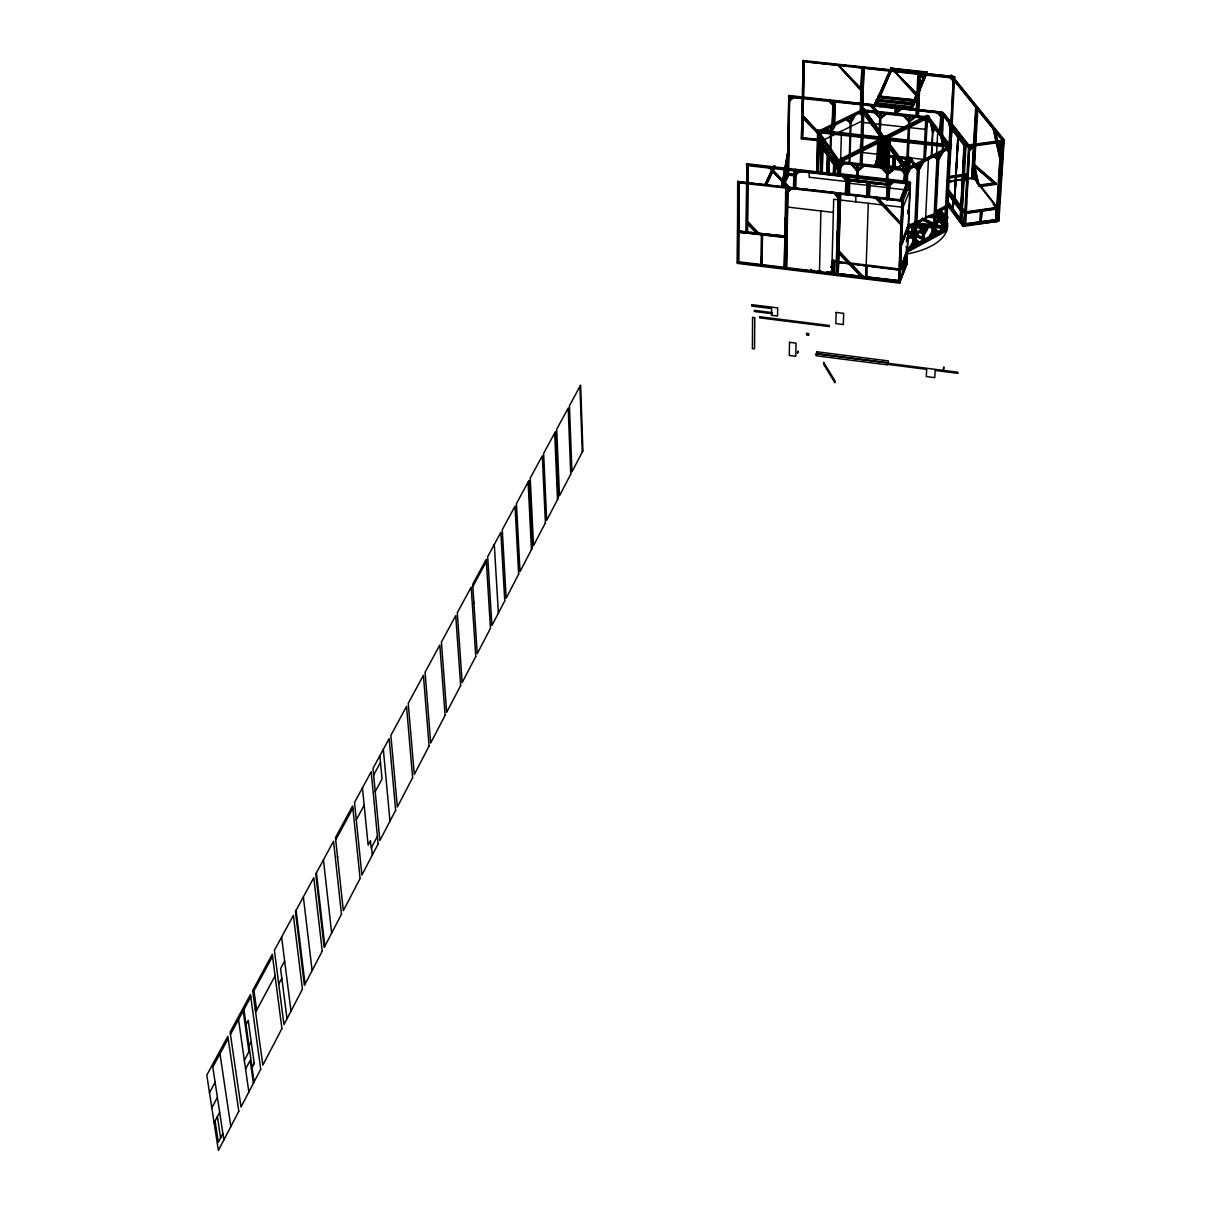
<?xml version="1.0" encoding="UTF-8"?>
<svg xmlns="http://www.w3.org/2000/svg" width="1211" height="1211" viewBox="0 0 1211 1211"><rect width="100%" height="100%" fill="white"/><g stroke="black" fill="none" stroke-linecap="round" stroke-linejoin="round"><path stroke-width="1.5" d="M746.143 231.452L746.839 163.742L910.46 182.467L906.872 264.24L899.622 283.162L737.423 263.392L737.681 181.65L903.391 200.072L899.909 282.42L898.547 282.254L901.907 201.707M738.044 180.939L737.423 263.392M746.476 232.618L746.703 191.156M909.279 183.361L910.127 184.193L746.491 165.468L746.839 163.742M747.232 231.573L747.944 164.893L747.565 232.754M761.219 257.398L760.811 265.254L761.431 234.238M773.814 166.119L764.928 184.799L773.814 166.119L775.146 166.27L766.291 184.965L775.146 166.27M783.335 186.373L788.709 175.186L788.724 174.233L783.35 185.404L781.943 185.238L781.928 186.206L783.335 186.373L789.057 152.465L787.65 152.298L781.943 185.222L787.634 153.676L789.057 152.465M785.349 217.223L784.274 268.115L785.772 187.508L785.667 194.926M786.544 212.5L786.635 206.203M940.886 134.149L942.219 112.199L788.815 95.487L787.317 175.02L794.734 175.867M787.695 169.661L787.634 174.369L785 179.818M787.755 165.907L787.922 154.645M788.058 145.259L788.815 95.487M787.695 188.477L786.499 268.388L788.043 187.766M793.462 187.872L794.083 170.176M794.583 188.401L795.218 169.283L794.87 171.008M795.703 188.129L796.323 170.433M817.985 140.688L801.47 138.841L803.181 60.55L954.662 76.656L947.108 217.284L944.989 217.874L948.652 147.848L949.818 148.332L946.124 218.374L944.989 217.874M801.47 138.841L802.454 100.331M802.59 92.929L803.181 60.55M802.151 171.977L794.87 170.494M804.21 61.64L802.515 138.024L804.21 61.64L803.165 61.519L952.497 78.049M817.016 132.408L817.682 130.061L879.928 136.994L879.307 139.341L817.016 132.408L817.682 130.061M816.714 172.628L817.576 133.134M817.062 173.128L817.894 132.468M817.819 169.691L818.439 141.49M818.136 172.431L818.924 136.707M818.469 172.931L819.347 133.437L817.925 133.619M820.574 172.386L821.209 144.593M821.225 143.579L821.346 138.523M820.922 172.885L821.542 145.093L822.98 144.896M821.24 172.643L821.845 146.168L822.905 146.031M819.484 272.127L820.891 210.971M822.133 173.052L822.632 147.591M821.618 145.169L822.693 145.017L821.603 145.835L833.743 163.318L835.59 163.046L833.758 162.637L833.456 174.399M822.299 172.492L822.875 147.924M826.916 174.445L827.401 154.191M827.189 172.946L827.658 153.858M827.431 173.279L827.87 154.872L828.945 154.72L828.506 173.128M827.991 174.293L828.445 155.886M828.218 174.626L828.672 156.219M828.899 174.551L829.308 158.036L833.592 164.196M830.201 149.437L830.746 127.17M830.943 149.059L831.503 126.792M832.139 124.506L833.001 101.3L832.82 108.823M832.396 125.747L832.578 118.224M833.213 124.627L834.107 100.422L833.773 102.057M833.789 112.699L833.94 107.052M834.273 124.748L835.151 101.527L834.576 124.097M833.516 173.93L833.804 162.728M833.864 174.445L834.152 163.243M834.303 157.127L834.182 162.213L835.62 162.017L835.711 158.626M831.76 273.61L833.698 199.255L903.088 207.323M832.139 270.825L833.668 263.196M832.805 260.91L832.623 273.807M834.969 173.279L835.106 167.754M832.714 270.356L832.941 261.727L834.288 261.879L833.804 274.367L834.288 261.879M835.302 174.248L835.545 164.908M833.501 270.583L833.758 260.622L833.728 261.818M887.012 138.993L884.499 137.812L881.623 138.19L881.033 140.612L882.168 141.097L839.632 162.546L837.361 161.563L837.376 160.548L879.928 139.129L883.334 140.521L886.815 139.886L908.023 168.556L907.978 169.57L905.071 169.979L883.969 140.279L905.071 169.979M837.482 175.141L837.83 162.168L839.284 161.971M837.845 175.656L838.194 162.683M838.527 161.033L838.466 163.076L906.479 170.812L951.104 147.666L951.225 145.638L888.284 138.629L887.966 140.309L950.907 147.333L951.483 144.957L888.571 137.948L887.996 139.295L950.953 146.304L951.483 144.957M836.453 266.223L837.407 230.832M837.664 221.522L838.421 193.593L835.938 274.397L836.256 273.671M839.026 174.308L839.647 162.486L838.466 163.076L817.319 132.756L817.364 130.727L879.64 137.66L879.595 138.675M839.284 175.701L839.662 161.532L882.198 140.082M837.422 271.945L837.528 268.221M840.146 174.429L840.767 162.622L840.404 175.595M840.631 161.093L841.448 131.151M840.373 194.577L838.179 274.67L840.691 193.866M845.369 193.488L846.171 176.14M846.474 194.381L847.322 175.247L846.989 176.973M847.079 183.663L847.185 179.97M847.624 193.745L848.427 176.397L847.988 191.187M848.29 195.122L848.76 179.379L868.332 181.62L867.803 197.378M849.108 163.682L850.47 117.482M849.85 163.318L851.212 117.119M849.411 195.259L849.698 180.878M855.738 201.813L855.935 195.107L859.583 195.531M856.434 180.257L857.206 164.484L857.085 168.253M856.677 181.438L856.843 175.792M857.555 180.378L858.327 164.605L852.09 164.635L856.767 169.54L852.408 163.939M857.797 181.574L858.327 164.605M860.158 112.85L861.838 67.771M860.733 102.965L861.611 75.173M860.794 109.913L860.824 108.914L863.625 108.536L883.909 137.025L881.063 137.418L860.794 109.913L862.232 108.718L882.486 137.221L880.352 134.33M839.329 66.015L861.233 88.433L860.915 90.416L838.148 65.243L861.188 89.811L839.42 66.605M861.248 111.109L862.928 66.893M860.415 148.272L860.537 144.548M861.657 106.795L861.778 103.086M860.31 164.015L861.975 111.821L860.87 111.367M862.353 109.384L863.943 67.998L862.641 108.763M861.036 163.652L862.747 110.458L820.422 131.227M863.625 108.536L883.909 137.025M862.05 165.635L863.791 111.579M866.531 197.605L867.015 182.876M868.075 196.576L868.711 181.665L888.359 183.921L887.754 199.694M868.181 197.423L868.711 181.665M866.198 264.937L868.302 203.281M869.226 196.076L869.816 182.816L869.301 197.56M874.66 105.569L874.69 104.585L876.128 104.736L892.068 68.982L876.098 105.735L876.128 104.736M874.796 104.358L875.114 102.723L912.307 106.765L912.261 107.764L874.796 104.358L875.114 102.723M876.31 100.952L876.34 99.953L913.745 103.344L876.628 99.317L876.31 100.952L913.427 104.979L913.745 103.344M877.824 97.561L877.854 96.562L915.168 99.938L878.142 95.926L877.824 97.561L914.865 101.573L915.168 99.938M876.84 166.861L877.718 142.474M877.127 166.179L877.4 158.686M877.597 153.055L878.066 139.931M877.884 152.374L878.369 139.265M878.293 152.995L878.55 145.441M878.823 137.887L880.003 112.684M877.945 166.982L878.853 142.065L881.896 143.352L882.925 141.838L883.379 143.519L886.588 143.08M879.322 149.195L879.595 141.687M879.897 140.143L881.093 112.805M879.095 166.936L880.73 142.156L881.865 142.641L880.972 167.042M881.063 137.418L860.824 108.914M880.23 167.421L881.865 142.641M881.623 138.19L881.033 139.961L886.21 140.537L886.8 138.765L886.21 140.537M881.275 166.573L882.319 138.478M886.634 142.065L882.592 142.61L877.46 140.037M882.607 158.384L883.091 145.275M882.698 166.391L883.53 143.897M883.091 167.285L884 142.883L883.455 167.784M884.499 137.812L887.391 139.386M878.565 138.796L877.581 141.066L880.064 137.948L884.878 137.297L884.832 138.311L880.897 138.659M885.211 136.525L878.777 136.994M885.68 137.221L885.71 136.207L926.945 115.454L929.2 116.392L929.155 117.391L887.951 138.175L885.68 137.221L928.065 115.923L951.165 146.652L906.524 169.782L838.496 162.062L817.334 131.742L862.202 109.732M884.878 167.587L885.423 142.686M890.13 145.441L886.815 139.886M886.815 137.706L886.846 136.692M885.937 167.103L886.709 146.243M886.285 167.406L887.148 144.866M886.134 185.555L887.073 167.875L886.437 184.859M887.951 138.175L887.996 137.161L929.2 116.392M927.036 72.009L926.778 73.25L890.418 69.375L890.69 68.149L927.036 72.009L926.96 73.674M887.073 167.587L887.86 146.97M890.418 69.375L875.417 103.874M887.269 168.041L888.057 147.409M888.571 137.948L887.966 140.309M886.467 199.921L887.179 184.814M887.557 167.36L888.284 148.605M886.619 199.558L888.42 151.678M887.269 192.534L887.92 168.692M887.708 142.202L889.192 142.368L889.222 141.339L887.754 141.187M888.374 168.162L889.177 147.53M887.602 200.042L888.359 183.921M888.662 167.481L889.676 141.218L888.571 141.097L889.389 141.899M888.95 166.815L889.964 140.552M887.951 199.043L888.662 180.711M890.357 138.69L885.226 136.132M889.116 198.437L890.055 181.166L886.285 180.727M892.583 167.194L892.961 157.763M894.672 114.379L895.171 108.082L903.527 108.99M896.201 107.189L895.883 108.823L896.307 107.204M893.657 167.315L894.112 156.007M895.762 114.5L896.019 107.84M894.732 167.436L895.186 156.128M896.836 114.621L897.351 108.309L897.124 113.97M895.005 166.785L895.383 157.354M899.289 270.068L898.532 282.027M899.44 266.344L900.469 242.064M900.621 238.325L901.65 214.059M901.801 210.32L902.195 200.981M899.622 273.595L899.258 281.921L905.661 265.254L906.161 253.659M899.622 283.162L903.255 200.436M904.012 181.741L904.768 169.873L904.208 182.891M909.431 224.005L901.287 243.774L902.089 243.865L909.431 224.005L908.644 223.914L901.332 242.548L902.134 242.654M905.132 181.862L905.889 170.009L907.054 170.509L906.585 181.665M905.344 183.028L906.57 168.753L885.392 140.082L885.362 141.097L886.785 140.915M906.509 166.376L908.916 115.847M906.085 182.634L906.252 178.91M906.782 165.71L907.1 158.323M907.705 169.525L910.021 115.968M910.445 108.475L910.4 109.474L925.598 72.539L910.445 108.475L911.898 108.642L927.005 72.69L890.69 68.149M909.158 168.178L909.491 158.702L914.002 165.15L914.971 164.302L910.445 157.869L888.647 155.462M907.251 183.133L907.811 170.115M908.568 169.162L909.037 158.49M908.765 181.544L901.362 200.602L908.765 181.544L907.402 181.393L899.985 200.436L907.372 182.104M909.416 167.118L909.733 159.701M911.898 108.642L911.853 109.626L927.005 72.69M911.989 108.415L912.307 106.765M905.813 253.16L905.283 265.209L906.449 265.345L910.172 183.164L746.491 164.439M906.479 241.579L906.645 237.871M907.69 213.757L907.856 210.048M908.75 189.627L908.992 184.072M909.4 167.406L909.794 158.474M910.566 157.945L914.971 164.302L912.246 166.679M913.427 104.979L913.472 103.979M914.865 101.573L914.91 100.574M916.046 115.257L917.877 74.371M911.595 233.496L911.974 224.974M911.58 236.917L914.138 240.141L910.43 236.402L914.199 238.734L913.049 238.234M917.015 117.225L919.24 72.887L918.937 74.477M917.363 114.742L917.529 111.018M912.822 225.352L912.443 233.874L913.412 233.345L913.79 224.822M918.074 117.346L920.254 73.977L919.664 86.98M912.731 245.439L913.155 235.903L914.305 236.402M913.079 234.979L913.124 233.98L908.28 236.599M918.332 116.71L919.497 90.704M913.457 245.046L913.684 240.278M914.063 234.45L914.108 233.451L922.812 228.743M913.866 245.954L917.59 163.954L918.755 164.439L915.062 245.47L913.911 244.97M914.82 240.792L915.032 236.009M915.592 223.838L916.197 210.653M916.788 197.469L917.393 184.284M918.165 167.33L918.332 163.561L919.497 164.06L915.788 245.076L914.653 244.561M914.865 239.733L917.847 233.526M920.103 232.149L920.148 231.15L921.283 231.664L923.811 234.873L920.103 232.149L921.238 232.648L927.459 229.273L926.37 227.789M923.766 161.366L925.764 118.375L926.869 118.496L947.138 144.578M924.644 147.621L924.992 140.143M925.779 123.325L926.037 117.724M922.328 218.358L923.826 219.221L907.175 227.562M924.886 160.685L926.915 117.482L949.439 146.455L905.934 168.98L841.509 161.668M926.945 115.454L926.884 116.468L929.155 117.391M925.31 160.109L927.248 118.981L928.64 118.784M923.403 234.041L922.494 238.204L922.843 230.65L923.993 231.165L923.63 238.718L924.72 230.771M923.917 230.241L923.963 229.242L913.987 224.852M924.856 217.995L924.614 218.631M924.886 229.712L924.932 228.728L916.621 225.064M925.613 218.389L928.534 157.279M924.886 240.399L925.9 238.885L924.886 240.399L916.288 236.584M931.244 157.627L932.773 126.095M931.713 156.264L933.151 126.58M929.745 226.926L929.791 225.942L930.926 226.442L933.424 229.651L929.745 226.926L930.881 227.426L937.057 224.08L937.117 223.096M937.208 153.782L933.136 235.449L932.001 234.949L932.47 225.443M932.394 224.519L932.455 223.535L923.796 228.213M936.587 154.039L937.708 131.378M932.879 231.392L933.03 228.213M934.105 230.317L934.377 224.701M934.937 213.439L935.603 200.299M936.164 189.052L936.724 177.79M937.375 164.666L937.844 155.28M938.374 154.266L934.332 234.964L933.181 234.465M939.812 134.027L940.826 113.728L942.173 113.198L788.482 97.107L803.287 98.061M940.16 131.53L941.083 113.077M940.75 134.209L941.825 112.911L943.202 112.714L969.209 145.592L964.607 226.169L957.962 217.299M941.114 134.693L942.143 114.379L943.536 114.197L942.415 136.343M937.874 211.092L937.783 221.053L939.161 220.856L939.569 212.969M937.783 221.053L938.253 211.592L939.645 211.395M942.037 135.859L942.4 128.487M942.779 121.1L943.066 115.56M969.148 146.607L943.202 112.714M942.355 150.346L942.93 139.159M942.748 150.845L943.308 139.659L944.731 139.462M939.675 221.552L939.721 220.569L940.811 222.052L939.675 221.552L942.491 220.024M940.705 217.813L941.083 210.351M941.083 213.333L941.129 212.349L939.736 212.546L938.071 215.286L941.083 213.333L939.691 213.53L937.526 210.623M1002.723 141.006L950.226 75.566L951.574 75.385L1004.207 139.795L998.893 221.219L963.214 226.366L947.744 205.688M942.794 227.168L943.187 219.645L944.338 220.145L943.944 227.668L942.794 227.168L946.351 227.471L946.79 218.964L944.943 218.858L944.489 227.365M943.43 220.614L943.142 226.26L944.535 226.048M943.52 226.775L943.914 219.252L945.049 219.751L944.656 227.274M941.825 112.911L967.786 145.789L1004.131 140.809L951.574 75.385M944.55 219.07L944.595 218.086L935.997 222.733M945.064 217.677L939.812 209.518M949 146.788L950.166 124.536L951.558 124.355L951.362 128.139M945.428 215.119L945.806 207.762M945.806 215.634L946.487 202.752M947.017 192.549L947.698 179.637M948.228 169.585L948.909 156.688M949.469 145.426L950.544 125.021L951.937 124.839M948.818 165.877L949.015 162.168M949.893 145.456L950.484 134.33M965.122 144.896L950.832 127.745L964.365 146.001M950.953 122.811L953.208 80.002M945.624 227.865L946.079 219.358M950.014 144.518L950.211 140.794M951.195 122.19L953.36 81.243L949.53 77.095M946.397 223.051L946.669 217.753L946.608 226.775L943.944 227.668M947.214 207.55L947.108 217.284M947.592 200.193L948.228 184.95M948.818 176.261L949.5 160.806M950.029 154.145L951.861 129.153M951.377 130.516L946.124 218.374M951.483 128.654L951.528 127.655M933.651 227.335L946.593 228.849L947.153 226.472L936.073 225.17M906.206 251.252L946.79 229.121L946.896 227.168L935.815 225.867M947.35 218.661L947.396 217.677L928.882 215.528M947.153 226.472L946.593 228.849M931.002 215.043L947.653 216.981L947.607 217.965L947.093 219.358L926.718 216.981M952.906 199.8L952.436 208.655L953.632 199.694M954.086 200.299L952.89 209.261L954.192 198.528M955.751 183.89L954.207 199.876L958.355 136.313M956.069 178.305L956.841 161.366M957.28 155.947L958.219 136.147L954.768 199.603M964.35 142.504L959.96 220.962L961.337 220.765L961.761 213.287M962.018 200.118L962.442 192.64M963.169 179.561L963.699 170.206M964.44 157.127L964.955 147.772M962.185 205.825L962.912 192.746M963.335 185.268L964.183 170.327M964.607 162.864L965.439 147.924M966.045 144.684L961.731 221.28L960.338 221.477L964.743 143.004L966.151 142.807M964.395 179.152L964.577 175.943M964.819 179.955L965.152 174.187L948.818 176.473M965.318 180.606L965.651 174.838L949.303 177.124M963.214 226.366L947.804 204.72M995.805 220.508L1001.073 141.49L1002.663 142.02L967.74 146.803L967.786 145.789M963.623 224.852L964.562 212.061L997.38 207.384L974.25 177.669L949.152 181.166M964.092 225.473L968.679 144.926L1003.737 140.309L1003.374 145.85M964.35 224.746L964.546 221.356M964.819 225.367L964.607 223.838L996.153 219.706L964.879 224.202M965.712 214.998L966.469 201.904M966.787 196.288L967.65 181.332M967.967 175.716L968.83 160.76M969.148 155.144L969.678 145.789L965.697 225.034L965.182 224.353M971.616 177.699L975.688 107.84L977.065 107.658M971.949 179.213L976.127 107.325L977.519 107.128L976.081 108.309M972.433 177.835L976.46 108.793L977.837 108.612L973.689 179.516M973.084 175.625L973.311 171.856M974.189 156.749L974.643 149.195M975.415 135.98L975.854 128.427M976.626 115.212L976.959 109.55M973.296 179.031L973.811 170.448M974.25 162.895L975.127 147.787M975.46 142.126L976.354 127.019M976.687 121.357L977.353 110.004M974.189 178.819L974.25 177.669M974.446 179.167L974.522 178.002L948.41 181.665M980.622 210.941L980.244 221.991L980.622 210.941L997.304 208.549M981.44 217.889L981.879 210.759L981.213 221.446M980.002 186.615L995.926 184.375L995.472 182.77L973.765 164.121M995.926 184.375L995.427 182.77L979.563 184.995M995.669 220.341L996.441 208.489L996.078 220.871M997.031 217.374L997.243 213.999M998.258 201.102L998.5 197.363M999.469 182.422L999.711 178.698M1000.664 163.757L1000.907 160.019M1001.875 145.093L1002.193 140.34M950.226 75.566L1002.799 139.992L997.501 221.431L965.909 225.216M999.272 208.655L998.954 220.251L963.26 225.382M999.635 203.115L1000.483 190.188M1000.846 184.647L1001.679 171.72M1002.042 166.179L1002.89 153.237M839.117 251.313L838.769 253.462L861.975 277.576L863.867 277.031L839.117 251.313L863.564 277.773L863.867 277.031M817.985 133.831L802.878 117.921L803.211 115.968L818.424 131.984M756.254 233.027L747.278 223.778L747.626 221.674L759.297 233.678M874.72 166.21L877.581 155.977M874.736 166.8L877.566 156.688M876.022 166.361L877.445 161.245M899.243 168.284L899.501 167.406L895.02 167.042M947.653 216.981L947.138 218.374L928.61 216.209M950.332 154.569L949.53 153.827M903.709 258.564L905.722 253.356M900.303 268.448L903.648 259.775M900.469 269.084L907.175 251.721L906.388 251.631M917.666 224.474L930.275 225.216M900.424 270.28L907.115 252.917L905.964 252.781M902.089 243.865L909.37 225.216M900.954 223.429L877.793 197.999L900.954 223.429L900.893 224.868L875.871 198.543L877.491 198.725L875.871 198.543M940.962 115.439L938.51 112.805M942.219 112.199L788.482 96.123M940.886 116.846L936.966 112.638M910.46 182.467L903.103 200.799L737.681 181.65M903.345 201.117L737.681 182.679L745.552 182.846M953.42 79.835L951.044 77.262M954.662 76.656L802.878 61.155M902.937 207.686L910.006 190.006M866.97 276.789L867.197 266.269M865.623 276.623L865.835 266.102M904.662 172.295L902.089 169.57M904.602 173.748L900.5 169.389M925.855 121.509L921.904 117.27M892.734 181.468L889.661 184.284L889.964 183.588M894.339 181.65L889.616 185.737L889.903 185.041M893.037 168.541L887.754 173.067L891.78 169.51M914.683 116.483L909.824 120.237M916.227 116.65L909.764 121.66M908.674 121.539L902.71 115.166M908.734 120.131L904.254 115.333M922.843 74.249L919.982 76.914L922.843 74.249L954.616 77.64L953.299 78.14M889.192 142.368L890.161 140.098M868.332 181.62L848.76 179.379M899.894 108.596L897.245 110.655M833.637 264.18L832.229 267.51L830.731 267.328M831.306 270.628L833.44 265.648M832.335 271.93L826.886 271.839M831.473 264.664L833.607 259.699M832.941 261.727L899.622 270.189M879.307 139.341L879.882 138.009M885.741 113.304L880.927 117.073M887.285 113.471L880.881 118.481M879.852 116.952L875.356 112.169M879.792 118.36L873.812 112.002M895.459 71.979L917.257 94.473L894.233 71.207L915.652 95.094M810.764 269.296L812.006 270.038M839.586 192.7L837.028 275.533L837.376 273.807L899.955 281.421L899.667 282.163L737.423 262.409L737.771 261.682L835.529 273.58M846.095 178.562L845.778 179.258L843.507 175.837M846.05 180L845.747 180.711L841.902 175.656M876.87 111.442L872.238 105.584L878.384 112.108M875.447 102.874L890.66 68.83M863.958 114.712L868.181 111.382M866.652 111.215L864.003 113.289M871.95 106.22L870.421 106.053L876.643 112.653M796.248 174.293L795.915 174.989L800.547 170.918M798.957 170.736L795.945 173.536L796.278 172.84M786.923 186.6L785.379 269.236L785.712 268.509L782.018 268.055M784.244 180.454L787.65 173.415L793.205 174.051M803.211 115.968L818.121 132.604M802.878 117.921L818.288 133.21M747.626 221.674L757.647 233.057M747.278 223.778L747.626 223.081L756.603 232.315M787.135 187.251L768.788 167.118L788.194 186.903M377.393 836.286L371.202 848.124L370.475 840.676L368.129 845.142L362.452 787.846M222.9 1133.557L218.358 1142.245L215.089 1121.008M254.159 1063.046L251.994 1067.163L243.926 1009.58M214.135 1122.809L219.675 1112.334M245.576 1069.041L250.162 1060.336L253.387 1083.285M321.808 926.748L322.459 925.537M249.027 1045.956L251.207 1041.854M244.35 1060.397L248.951 1051.693L243.229 1010.882M211.834 1107.853L217.405 1097.378M278.742 984.013L281.815 978.216M284.646 961.004L280.589 968.588L287.007 1018.769M375.213 791.691L382.04 778.915L379.876 755.679M246.015 1024.491L248.21 1020.373L254.219 1063.455L252.055 1067.572L254.068 1081.968M209.503 1092.761L215.119 1082.301M356.291 819.892L364.178 805.194M337.445 856.132L337.627 857.812M473.849 601.852L473.955 603.441M255.294 1009.868L256.338 1007.915M255.597 1012.184L275.064 975.839M272.551 956.418L253.992 990.704L256.656 1010.216M228.198 1038.66L212.803 1067.088L223.868 1139.945M230.468 1034.451L250.768 996.925M335.704 839.965L352.885 808.206M472.835 586.502L472.699 584.323L486.216 559.361L490.455 628.297L477.24 653.683L472.835 586.518L486.353 561.526M373.624 775.116L380.496 762.385M942.113 151.239L937.647 159.186L938.813 159.685L943.278 151.723M914.926 238.34L916.757 235.07L915.622 234.571M914.108 240.747L910.793 246.666L911.928 247.18L915.244 241.261M924.614 233.087L926.43 229.833L925.295 229.333M924.538 234.48L927.459 229.273M934.226 227.88L936.042 224.625M930.109 236.145L933.393 230.272L934.544 230.771L931.244 236.66M934.15 229.273L937.057 224.08M941.371 230.014L944.656 224.156M942.521 230.514L945.806 224.656M820.407 135.072L821.875 132.468M831.397 131.091L834.697 125.233L833.577 124.763M831.351 132.514L835.741 124.718M851.076 121.403L854.36 115.575M851.03 122.811L855.39 115.06M907.705 172.537L909.582 169.207L908.417 168.707L908.78 159.352L910.596 158.444M907.644 173.99L910.642 168.647M834.046 167.572L835.666 165.423M927.126 121.342L928.126 120.116M927.066 122.765L930.063 120.616M932.939 130.879L934.771 128.669M932.879 132.302L935.316 129.365M943.097 143.973L944.958 141.778M943.853 144.442L946.926 142.292M965.667 144.185L963.971 145.502L961.216 207.096M938.131 213.908L939.146 212.803M975.93 179.44L973.084 166.664L974.522 165.105L979.033 185.328M969.542 148.181L971.298 146.364M970.072 148.847L972.705 146.122M971.57 147.424L973.689 145.244L974.219 145.91L969.996 150.285L969.466 149.604M974.189 166.149L994.519 183.618L995.427 182.77M913.821 164.514L914.774 163.667L915.94 164.575M912.05 166.043L914.774 163.667M912.564 166.724L915.758 163.939M895.671 169.404L909.643 157.279L910.748 158.293L909.643 157.279M897.169 168.798L901.362 165.15M904.148 162.728L908.341 159.08M888.223 156.915L908.25 159.171L909.067 157.763M898.078 168.617L910.642 157.702M909.355 159.519L898.592 168.162M924.341 74.416L919.921 78.306L924.084 75.021M906.312 249.103L945.155 227.956M906.252 250.268L946.851 228.152L937.617 227.062M913.896 235.509L910.4 237.401L911.535 237.901L917.802 234.51M908.371 238.658L945.655 218.464M940.811 222.052L945.609 219.448M905.964 252.917L946.654 230.832M933.409 223.021L942.9 217.889M906.948 238.461L915.244 233.965L908.386 230.923M916.697 233.178L934.559 223.52L922.555 218.268M908.765 225.73L914.941 222.415L916.091 222.93M917.469 221.643L920.693 219.902M908.129 227.668L923.826 219.221M908.099 227.804L946.245 207.293M907.75 228.425L925.673 218.782M908.159 228.803L912.973 226.215M907.569 169.146L934.332 155.28M942.703 150.936L950.817 147.288M837.361 161.563L881.063 139.598M885.831 137.812L884.348 137.66M838.496 162.062L839.677 161.472M888.465 136.873L906.6 127.73M919.785 121.085L928.02 116.922L864.079 109.929M823.647 139.946L862.414 120.782M819.756 132.574L818.999 132.938L838.617 161.018M822.375 131.288L862.701 111.457M944.822 226.457L946.608 226.775M963.684 223.687L948.016 201.707M964.138 224.504L997.576 220.447M973.735 223.687L977.413 223.157M990.295 221.31L993.974 220.78M939.433 215.709L940.826 215.497M997.652 207.732L964.834 212.425L947.835 189.9M964.486 213.242L977.247 211.425M997.576 208.913L964.758 213.605L948.395 192.019L947.153 192.201L960.701 210.169M939.221 219.872L940.599 219.675M942.612 224.489L944.005 224.292M943.142 225.216L944.55 225.019M978.291 185.904L995.987 183.421M979.502 185.964L995.412 183.724M954.435 198.12L957.78 136.661M974.522 165.105L973.16 165.286L977.262 183.678M973.084 166.664L974.446 166.482L978.518 184.723M954.207 176.67L959.657 175.913M964.077 175.292L965.591 175.807L949.257 178.078M948.516 182.24L952.134 181.726M839.223 164.378L837.77 164.59L836.998 160.972L838.436 160.775M839.178 165.831L836.165 166.149L834.001 169.01L835.454 168.813L837.618 165.937L836.483 160.246L837.936 160.049M839.147 167.088L837.694 167.285L817.819 138.675L819.241 138.478L838.103 165.574M839.117 168.102L837.664 168.299L817.788 139.674M905.117 168.95L908.023 168.556M822.526 148.711L821.103 148.892L819.726 142.474L821.149 142.277M822.496 150.134L821.073 150.331L819.241 141.763L820.664 141.566M882.607 142.202L889.071 141.324M827.643 154.524L828.718 154.387M835.408 156.416L833.955 156.613L833.819 161.714L835.272 161.517M1002.799 139.992L1004.207 139.795M968.618 145.941L979.79 144.412M983.514 143.897L996.547 142.111M943.157 113.713L941.764 113.91L967.74 146.803M820.165 134.588L817.879 136.01L819.302 135.814M950.65 123.204L949.257 123.386L950.029 126.898L951.437 126.716M881.108 136.404L883.954 136.01M950.166 76.55L951.528 76.369M808.766 62.124L816.229 62.911M819.953 63.32L838.633 65.303M842.356 65.697L849.819 66.484M853.558 66.893L861.021 67.68M864.775 68.073L885.408 70.268M889.162 70.677L907.932 72.675M911.686 73.069L919.194 73.871M881.805 97.319L915.122 100.937M876.597 100.316L889.585 101.724M893.294 102.133L900.712 102.935M904.42 103.344L911.838 104.146M874.826 103.359L912.034 107.416M882.516 104.524L889.949 105.342M893.673 105.751L901.105 106.553M904.829 106.962L912.261 107.764M806.904 98.454L814.155 99.241M817.773 99.635L825.024 100.422M828.642 100.816L870.664 105.402M876.143 106.008L881.623 106.598M885.286 106.992L892.598 107.794M907.206 109.384L914.562 110.186M918.241 110.595L936.648 112.608M864.578 110.655L925.083 117.285M892.25 114.016L896.004 114.439M864.548 111.669L921.374 117.891M862.353 122.402L904.405 127.034M908.068 127.443L926.354 129.456M817.652 131.076L821.315 131.484M828.642 132.302L832.305 132.71M817.047 131.393L879.353 138.326M817.334 131.742L819.03 131.923M824.661 132.559L830.156 133.165M835.651 133.785L841.145 134.391M846.64 135.011L852.135 135.617M857.63 136.222L863.125 136.843M868.605 137.448L874.1 138.069M888.253 139.643L895.656 140.461M901.196 141.082L906.751 141.702M912.307 142.323L917.862 142.943M923.403 143.564L928.958 144.17M934.514 144.79L938.207 145.214M943.763 145.82L951.165 146.652M949.394 147.47L951.104 147.666L944.171 138.75M877.778 140.597L878.883 140.718M818.288 139.129L801.485 137.903L818 139.749M801.773 138.221L818.273 140.067M861.399 152.404L878.232 154.297M881.563 154.675L885.226 155.084M909.809 157.854L924.932 159.549M888.692 156.022L896.155 156.87M899.894 157.294L907.357 158.126M888.163 156.355L908.25 159.171M887.572 165.65L898.713 167.466M875.19 165.165L876.492 165.317M888.723 166.724L897.745 168.314L894.172 167.905M875.038 165.725L876.31 165.317M841.478 162.698L848.85 163.53M861.732 164.999L869.089 165.831M872.768 166.255L880.125 167.088M883.818 167.496L891.175 168.344M894.853 168.753L900.378 169.373M839.344 173.657L905.419 181.211M746.839 164.772L756.133 165.831M759.857 166.255L767.305 167.118M771.013 167.542L776.599 168.178M780.323 168.601L787.755 169.449M802.636 171.16L810.083 172.007M847.291 176.261L862.141 177.972M865.85 178.395L873.282 179.243M876.991 179.667L882.562 180.303M846.989 176.518L809.266 172.204L809.175 177.26L846.852 181.574M768.44 167.799L770.363 167.3L791.131 188.901M868.559 182.013L888.208 184.269M787.332 174.066L792.887 174.702M789.481 174.581L793.19 175.005M848.502 183.149L868.075 185.389M868.454 185.434L888.072 187.69M888.39 187.902L908.068 190.157M790.647 187.554L798.11 188.416M801.833 188.84L807.434 189.491M811.173 189.93L818.636 190.793M822.36 191.217L839.147 193.17M842.886 193.593L850.349 194.456M863.231 195.955L870.527 196.803M874.191 197.211L881.487 198.059M885.135 198.483L892.431 199.331M896.079 199.754L899.728 200.178M749.321 183.285L754.953 183.936M758.722 184.36L766.23 185.238M769.999 185.677L777.507 186.539M781.277 186.978L786.908 187.629M790.541 188.053L797.807 188.901M801.425 189.31L808.691 190.157M812.324 190.581L817.773 191.202M821.406 191.626L828.657 192.473M832.29 192.882L837.74 193.518M843.31 194.169L848.941 194.82M852.695 195.243L860.188 196.121M863.943 196.56L869.574 197.211M873.328 197.635L880.836 198.513M884.59 198.937L892.098 199.815M895.837 200.254L901.468 200.905M926.99 216.285L930.684 216.724M936.239 217.374L941.795 218.01M786.62 206.96L833.35 212.425M918.195 223.081L930.532 224.519M915.213 224.186L930.003 225.912M933.696 226.351L946.639 227.865M917.287 224.686L922.827 225.322M917.015 225.382L928.11 226.684M945.11 228.924L946.79 229.121M739.739 231.044L747.172 231.937M750.881 232.376L756.451 233.042M760.175 233.481L776.887 235.479M780.611 235.933L786.181 236.599M746.354 232.436L738.634 232.285L785.061 237.068L781.367 236.629M750.048 232.89L755.573 233.541M759.252 233.98L766.624 234.858M770.317 235.312L777.689 236.19M737.877 231.937L786.166 237.704M902.937 261.621L903.724 261.712L903.255 272.611L902.467 272.505L903.194 260.955L903.981 261.046L903.512 271.945L902.725 271.854M905.798 263.105L906.918 263.241L900.106 280.831L899.319 280.725L906.494 264.165M905.51 263.847L906.63 263.968M905.434 264.831L906.585 264.967M832.093 260.819L899.682 268.978M839.238 262.484L842.901 262.923M846.565 263.362L853.906 264.255M857.585 264.694L899.773 269.796M830.761 266.329L832.245 266.511M830.973 266.768L832.457 266.95M817.592 270.719L821.3 271.158M741.465 262.62L746.99 263.302M750.684 263.741L758.056 264.649M761.749 265.088L778.34 267.116M782.034 267.555L785.712 268.009M791.343 268.691L796.974 269.387M800.728 269.841L817.607 271.9M821.24 272.339L828.263 273.186M898.698 281.86L900.061 282.027M741.465 263.12L746.99 263.786M750.684 264.24L758.056 265.133M761.734 265.587L778.34 267.601M791.237 269.175L796.777 269.856M800.456 270.31L807.843 271.203M811.521 271.658L828.127 273.671M831.806 274.125L837.497 274.821M841.024 275.245L846.746 275.941M850.228 276.365L857.585 277.258M863.11 277.924L867.106 278.424M870.467 278.833L878.202 279.771M881.502 280.18L887.451 280.891M890.706 281.3L896.7 282.027M772.255 312.62L754.317 310.379L754.317 311.484L772.24 313.74M916.258 164.62L915.471 164.984M948.531 150.255L949.696 150.739L948.107 149.225M937.95 153.403L939.1 153.888L935.043 234.571L933.908 234.071M934.059 155.417L938.147 158.626L935.043 156.325M885.71 136.207L887.996 137.161M884.878 137.297L888.707 138.917M877.445 140.446L882.592 142.61M922.555 161.381L923.721 161.865L919.225 169.873L918.074 169.373M914.411 165.604L918.559 168.813L915.395 166.497M945.564 206.93L946.714 207.429L936.133 213.106L934.983 212.621M837.376 160.548L839.662 161.532M945.201 226.972L946.351 227.471M921.586 218.782L933.59 224.035M925.931 220.75L932.788 223.747M921.541 219.766L931.834 224.277M932.349 227.759L933.499 228.274L931.91 226.866M914.895 223.414L916.046 223.914M913.261 224.58L919.906 227.517M910.627 224.383L922.252 229.5M907.009 230.514L925.9 238.885M907.402 231.452L914.275 234.495L914.229 235.479L907.357 232.436M916.333 235.6L924.932 239.415M906.963 231.498L913.836 234.54M917.272 236.054L922.419 238.34M907.705 232.769L912.867 235.055M907.357 248.543L908.492 249.057L905.858 246.817M782.291 184.526L783.35 185.389M974.28 164.772L995.942 183.421M973.689 165.498L994.519 183.618M922.267 232.088L923.872 233.481L921.132 231.589M998.575 141.838L1001.452 144.548L999.12 142.504M827.552 128.744L830.64 131.469M826.492 129.259L830.61 132.892M847.306 119.026L850.334 121.766M846.262 119.541L850.304 123.174M860.249 112.668L861.899 114.182M859.204 113.183L861.854 115.59M768.788 167.118L786.227 185.253M840.358 254.068L862.277 276.835M917.771 221.174L919.755 223.263L919.21 224.656L917.227 222.567M917.499 221.87L919.482 223.959M876.174 197.817L901.181 224.141M870.709 105.418L876.915 112.017M895.519 72.584L915.925 94.488M1001.073 141.49L996.532 220.599L996.002 219.918M1000.816 145.305L1001.361 145.971L997.092 142.035L997.622 142.701M950.832 127.745L965.061 145.91M927.974 117.936L934.922 126.852M973.811 178.108L996.638 207.49M993.141 204.25L995.427 207.187M965.152 174.187L968.815 178.925M964.304 175.035L967.453 179.107M964.244 175.989L967.392 180.076M947.426 188.326L959.702 204.568M961.943 207.535L965.288 211.955M960.49 206.127L947.547 190.006L960.898 207.702M947.502 190.99L960.853 208.686M950.605 195.698L955.131 201.692M948.243 194.365L960.656 210.85M947.305 201.798L964.652 225.185M948.334 204.417L951.604 208.807M909.628 159.277L914.002 165.15M940.826 211.94L944.005 216.239M939.418 211.077L943.369 217.465L938.374 210.699M892.356 148.453L904.632 165.044M900.954 162.229L903.179 165.256M905.934 168.98L906.524 169.782M934.998 212.061L938.222 216.451M941.462 220.826L943.611 223.763M938.555 218.964L944.05 226.457M936.3 216.951L944.005 227.426M937.042 217.647L943.445 226.442M819.045 131.923L838.633 159.988M822.36 144.003L835.984 163.591M822.693 145.017L825.72 149.362M822.708 148.544L833.728 164.408M818.818 142.353L820.846 145.305M836.211 167.436L838.33 170.494M822.617 148.393L827.643 155.629M995.2 129.865L1000.77 154.614M996.244 136.328L999.453 150.603M993.807 130.061L1000.952 161.88M993.247 129.365L1000.861 163.303M948.713 122.705L949.969 128.321M941.28 137.04L942.703 143.488M940.735 136.343L942.627 144.911M931.153 124.006L932.561 130.394M930.623 123.325L932.5 131.817M942.718 219.615L943.339 222.43M939.781 217.299L940.826 222.067M937.072 211.97L937.692 214.771M217.39 1116.663L220.629 1137.901M219.993 1053.827L230.832 1126.563M238.537 1019.541L248.845 1092.004M281.618 937.042L290.988 1011.124M296.105 910.309L305.066 984.119M303.356 896.912L312.12 970.571M316.419 872.798L324.82 946.2M323.443 859.84L331.647 933.075M371.55 847.473L372.292 855.087M383.327 749.291L389.972 821.164M494.3 544.435L498.357 613.129M528.102 482.039L531.462 549.612M554.699 432.963L557.514 499.583M579.933 386.385L582.264 452.097M947.441 222.415A66.847 32.288 1.7 0 1 906.403 254.098M940.236 210.199A66.847 32.288 1.7 0 1 943.717 214.12M738.801 182.816L738.528 262.545L739.164 182.104L738.801 182.816M751.804 304.672L751.804 306.08L771.634 308.563L771.558 315.314L777.568 316.071L777.674 307.897L751.804 304.672M752.591 317.418L752.379 348.601L754.544 348.874L754.786 317.706L752.591 317.418M759.66 316.737L759.66 317.857L829.247 326.592L829.278 325.487L759.66 316.737M762.188 235.101L761.916 265.391L762.536 234.374L762.188 235.101M789.542 97.228L788.376 174.187L789.542 97.228M789.496 342.319L789.284 355.474L795.794 356.306L796.021 343.137L789.496 342.319M806.632 333.388L806.602 335.023L808.751 335.296L808.781 333.661L806.632 333.388M816.108 353.824L816.063 355.746L887.512 364.874L887.587 362.952L816.108 353.824M816.956 351.796L816.91 353.703L888.268 362.831L888.359 360.908L816.956 351.796M821.694 139.023L821.573 144.079L822.996 143.882L823.117 138.826L821.694 139.023M823.722 362.437L823.677 364.344L834.939 382.767L834.985 380.859L823.722 362.437M836.15 312.438L835.847 323.594L843.34 324.533L843.658 313.377L836.15 312.438M887.512 363.255L887.466 364.329L926.672 369.355L926.324 376.576L934.771 377.65L935.149 370.43L957.856 373.336L957.916 372.246L943.611 370.415L943.793 366.963L943.202 370.369L887.512 363.255M941.704 215.225L941.658 216.209L943.051 216.012L943.112 215.028L941.704 215.225M957.992 137.903L954.631 199.391L957.992 137.903M798.079 351.281L797.565 352.991L798.079 351.281M898.744 280.664L833.834 273.171L898.744 280.664M888.314 184.95L868.529 183.043L888.314 184.95M894.626 168.723L887.693 174.52L894.626 168.723M886.861 173.688L880.669 167.148L886.861 173.688M886.906 172.25L882.259 167.33L886.906 172.25M868.302 182.649L848.563 180.757L868.302 182.649M901.423 108.763L896.912 112.714L901.423 108.763M863.125 165.15L857.888 169.676L863.125 165.15M864.715 165.332L857.842 171.114L864.715 165.332M857.025 170.297L856.722 170.993L850.818 163.757L857.025 170.297M838.345 196.031L838.027 196.742L835.726 193.291L838.345 196.031M838.315 197.484L837.997 198.21L834.122 193.094L838.315 197.484M840.661 166.467L840.343 167.163L844.99 163.091L840.661 166.467M843.401 162.91L840.389 165.71L843.401 162.91M785.076 236.054L738.634 231.286L785.076 236.054M832.956 103.631L830.474 101.028L832.956 103.631M832.911 105.039L828.96 100.861L832.911 105.039M787.983 191.641L787.65 192.352L792.312 188.265L787.983 191.641M790.707 188.068L787.665 190.899L790.707 188.068M793.886 97.031L789.481 100.967L793.886 97.031M789.829 98.924L792.372 96.865L789.829 98.924M238.794 1111.289L218.389 1150.45L206.793 1075.141L227.85 1036.283L238.794 1111.289M260.713 1069.207L241.004 1107.051L230.12 1032.09L250.45 994.579L260.713 1069.207M504.76 600.853L491.893 625.542L487.685 556.636L500.839 532.386L504.76 600.853M518.656 574.165L506.153 598.189L502.262 529.752L515.038 506.153L518.656 574.165M532.204 548.174L520.019 571.562L516.431 503.594L528.874 480.646L532.204 548.174M545.389 522.88L533.521 545.646L530.221 478.148L542.316 455.805L545.389 522.88M558.226 498.236L546.676 520.412L543.633 453.383L555.425 431.631L558.226 498.236M570.744 474.212L559.482 495.829L556.697 429.269L568.186 408.077L570.744 474.212M582.93 450.81L571.955 471.866L569.427 405.776L580.614 385.128L582.93 450.81M281.906 1028.548L262.848 1065.135L252.645 990.537L272.278 954.298L281.906 1028.548M302.417 989.205L283.964 1024.597L274.397 950.378L293.38 915.349L302.417 989.205M322.247 951.119L304.4 985.376L295.423 911.55L313.785 877.672L322.247 951.119M341.472 914.244L324.185 947.411L315.768 874.009L333.54 841.221L341.472 914.244M360.091 878.52L343.334 910.657L335.462 837.664L352.658 805.92L360.091 878.52M378.135 843.885L361.892 875.038L354.52 802.484L371.187 771.725L378.135 843.885M395.634 810.295L379.891 840.51L372.988 768.395L389.14 738.589L395.634 810.295M412.603 777.704L397.329 807.026L390.881 735.349L406.548 706.452L412.603 777.704M429.088 746.067L414.268 774.54L408.243 703.319L423.426 675.269L429.088 746.067M445.103 715.353L430.692 742.994L425.076 672.241L439.82 645.009L445.103 715.353M460.649 685.517L446.662 712.356L441.425 642.072L455.745 615.627L460.649 685.517M475.756 656.498L462.163 682.61L457.289 612.766L471.2 587.093L475.756 656.498M941.083 151.784L937.723 157.748L938.888 158.232L942.234 152.268L941.083 151.784M914.169 239.354L909.749 247.226L910.899 247.74L915.319 239.869L914.169 239.354M933.469 228.879L929.079 236.705L930.215 237.205L934.604 229.379L933.469 228.879M944.731 222.763L940.357 230.559L941.507 231.059L945.867 223.263L944.731 222.763M921.51 161.926L918.135 167.935L919.3 168.42L922.676 162.41L921.51 161.926M819.226 135.481L817.849 137.433L820.649 135.299L819.226 135.481M966.227 144.881L964.531 146.819L967.634 144.699L966.227 144.881M945.609 205.931L935.028 211.622L936.179 212.122L946.76 206.43L945.609 205.931M940.886 214.12L939.494 214.317L941.371 222.794L942.763 222.597L940.886 214.12M947.063 149.77L945.912 149.286L949.621 152.162L947.063 149.77M934.181 156.446L933.03 155.947L938.086 160.064L934.181 156.446M914.517 166.634L913.351 166.149L918.483 170.251L914.517 166.634M942.642 221.053L941.492 220.553L944.217 222.461L942.642 221.053M941.628 221.613L940.478 221.113L944.141 223.838L941.628 221.613M935.331 228.985L934.196 228.485L939.146 232.345L935.331 228.985M935.255 230.378L934.12 229.878L938.131 232.906L935.255 230.378M916.046 239.46L914.895 238.961L919.936 242.805L916.046 239.46M915.985 240.868L914.835 240.353L918.907 243.381L915.985 240.868"/></g></svg>
